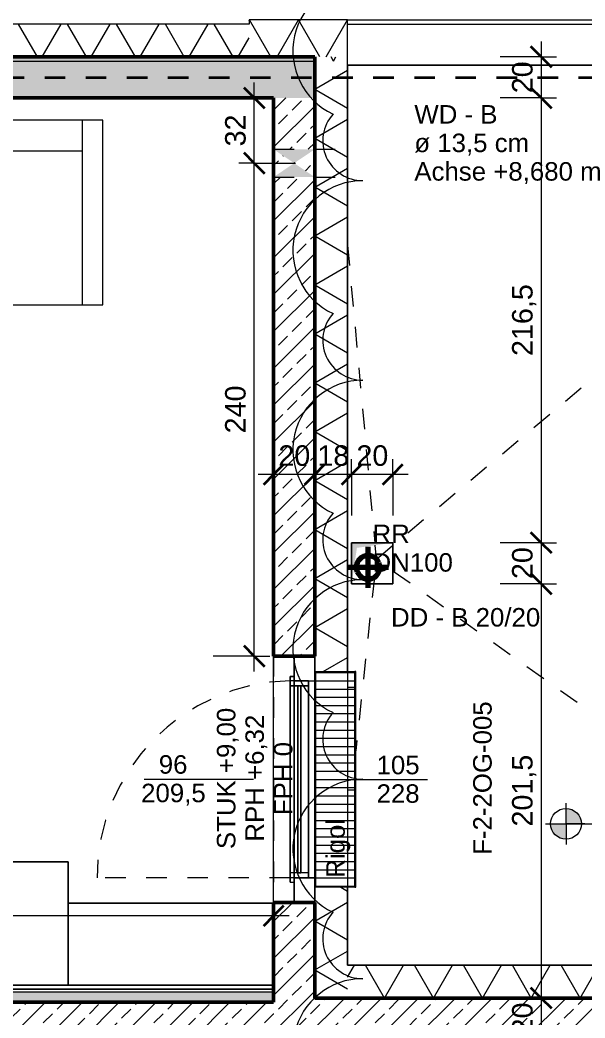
# Model space of a CAD drawing. Header units: metres. Extents: x -67.4 to -27.2, y 43.9 to 89.6.
# Drawn here: x -42.163 to -39.412, y 78.399 to 83.259 of the extents above; entities that cross this region are included whole.
import ezdxf

# ---------------------------------------------------------------- set-up
doc = ezdxf.new("R2010")
doc.units = ezdxf.units.M
for name, pattern in [('Strich Punkt Mittel', [0.015875, 0.00635, -0.004763, 0, -0.004763]), ('Verdeckt', [0.003, 0.002, -0.001]), ('Verdeckt Oben', [0.00225, 0.0015, -0.00075]), ('Verdeckt Unten', [0.005, 0.003, -0.002])]:
    doc.linetypes.add(name, pattern=pattern)
for name, color, linetype, lineweight in [('A-DETL-GENF_', 92, 'Continuous', 13), ('A-DETL-MBND', 5, 'Continuous', 5), ('A-GLAZ', 151, 'Continuous', 18), ('A-GLAZ-IDEN_', 152, 'Continuous', 9), ('A_2D', 7, 'Continuous', 13), ('A_Bemassung-50_', 4, 'Continuous', 9), ('A_Bemassung_', 4, 'Continuous', 9), ('A_Beschriftung_', 7, 'Continuous', 9), ('A_Decken', 8, 'Continuous', 13), ('A_Durchbruch', 7, 'Verdeckt', 5), ('A_Durchbruch_', 7, 'Continuous', 5), ('A_Fenster', 7, 'Continuous', 13), ('A_Moebel', 6, 'Continuous', 13), ('A_Raeume_', 7, 'Continuous', 5), ('A_Raster_', 1, 'Continuous', 9), ('A_Waende', 7, 'Continuous', 13), ('G-ANNO-DIMS_', 111, 'Continuous', 9), ('G-ANNO-REVC_', 71, 'Continuous', 9), ('M-EQPM-IDEN_', 50, 'Continuous', 9), ('P-PIPE', 3, 'Continuous', 5), ('P-PIPE-CNTR', 3, 'Continuous', 5), ('P-PIPE-IDEN_', 2, 'Continuous', 9)]:
    doc.layers.add(name, color=color, linetype=linetype, lineweight=lineweight)
doc.styles.add('Arial_2', font='arial.ttf', dxfattribs={"height": 0.09})
doc.styles.add('Arial_5', font='arial.ttf', dxfattribs={"height": 0.1})
doc.dimstyles.new('WGA-Bemaßung', dxfattribs={"dimscale": 0.3048, "dimtxt": 0.102026, "dimasz": 0.328084, "dimexe": 0.246063, "dimexo": 0.0625, "dimgap": 0.04101, "dimtad": 1, "dimdec": 1, "dimlfac": 100, "dimrnd": 0.5, "dimdsep": 46, "dimtxsty": 'Arial_5', "dimblk1": 'OBLIQUE', "dimblk2": 'OBLIQUE', "dimsah": 1, "dimcen": 0.09, "dimdle": 0.246063, "dimazin": 2, "dimtfac": 1, "dimtdec": 4, "dimtix": 1, "dimtmove": 0, "dimatfit": 3, "dimfxl": 0.656168, "dimfxlon": 1, "dimtvp": 1, "dimtolj": 1, "dimtzin": 0, "dimarcsym": 2})
doc.dimstyles.new('WGA-Bemaßung_4', dxfattribs={"dimscale": 0.3048, "dimtxt": 0.102026, "dimasz": 0.328084, "dimexe": 0.246063, "dimexo": 0.0625, "dimgap": 0.04101, "dimtad": 1, "dimdec": 1, "dimlfac": 100, "dimrnd": 0.5, "dimdsep": 46, "dimtxsty": 'Arial_5', "dimblk1": 'OBLIQUE', "dimblk2": 'OBLIQUE', "dimsah": 1, "dimcen": 0.09, "dimdle": 0.246063, "dimazin": 2, "dimtfac": 1, "dimtdec": 4, "dimtix": 1, "dimtmove": 0, "dimatfit": 3, "dimfxl": 0.656168, "dimfxlon": 1, "dimtvp": 1, "dimtolj": 1, "dimtzin": 0, "dimarcsym": 2})
pattern_1 = [(45, (0, 0), (-0.08980256, 0.08980256), []), (45, (0.0898, 0), (-0.08980256, 0.08980256), [0.0635, -0.03175])]

# ---------------------------------------------------------------- blocks, each defined once
blk = doc.blocks.new('Moeb_Sofa - Sofa 220x90-V17-263_PP_02OG_BT2')
at = {"layer": 'A_Moebel', "color": 8}
for p, q in [((1.1, 0.45), (-1.1, 0.45)), ((-1.1, 0.45), (-1.1, -0.45)), ((-1, 0.45), (-1, -0.45)), ((1, 0.45), (1, -0.45)), ((1.1, -0.45), (1.1, 0.45)), ((-1, 0.3), (1, 0.3)), ((-0.3333, 0.3), (-0.3333, -0.45)), ((0.3333, 0.3), (0.3333, -0.45)), ((-1.1, -0.45), (1.1, -0.45))]:
    blk.add_line(p, q, dxfattribs=at)
blk = doc.blocks.new('Fens_Tuer_1tlg - DK_SL_1200x2680_Terrasentür normal-V75-263_PP_02OG_BT2')
at = {"layer": 'A-GLAZ'}
for p, q in [((-0.48, 0.1), (-0.525, 0.1)), ((-0.48, 0), (-0.48, 0.1)), ((0.525, 0.1), (0.48, 0.1)), ((0.48, 0.1), (0.48, 0)), ((-0.455, 0.07), (-0.48, 0.07)), ((-0.48, 0.07), (-0.48, 0)), ((-0.455, -0.02), (-0.455, 0.07)), ((0.455, 0.07), (0.455, -0.02)), ((0.48, 0.07), (0.455, 0.07)), ((0.48, 0), (0.48, 0.07)), ((0.455, 0.032), (-0.455, 0.032)), ((-0.455, 0.032), (-0.455, 0.018)), ((-0.455, 0.018), (0.455, 0.018)), ((0.455, 0.018), (0.455, 0.032)), ((-0.6, 0), (-0.48, 0)), ((-0.48, 0), (-0.5, 0)), ((-0.5, 0), (-0.5, -0.02)), ((-0.5, -0.02), (-0.455, -0.02)), ((0.455, -0.02), (0.5, -0.02)), ((0.5, 0), (0.48, 0)), ((0.48, 0), (0.6, 0)), ((0.5, -0.02), (0.5, 0))]:
    blk.add_line(p, q, dxfattribs=at)
at = {"layer": 'A_Fenster', "linetype": 'Verdeckt Oben', "lineweight": 5}
for p, q in [((-0.525, 0.26), (0.525, 0.26)), ((-0.6, 0.1), (0.6, 0.1)), ((-0.6, -0.1), (0.6, -0.1)), ((-0.6, -0.1), (0.6, -0.1))]:
    blk.add_line(p, q, dxfattribs=at)
at = {"layer": 'A_Fenster'}
for p, q in [((-0.48, 0.1), (0.48, 0.1)), ((-0.48, 0.07), (-0.48, 0.1)), ((0.48, 0.07), (0.48, 0.1)), ((-0.48, 0.07), (0.48, 0.07)), ((-0.48, 0), (-0.48, 0.07)), ((-0.48, 0), (-0.48, 0.07)), ((0.455, 0.07), (-0.455, 0.07)), ((-0.455, 0.07), (-0.455, 0.032)), ((0.455, 0.07), (0.455, 0.032)), ((0.48, 0), (0.48, 0.07)), ((0.48, 0), (0.48, 0.07)), ((-0.455, 0.032), (-0.455, 0.018)), ((-0.455, 0.018), (-0.455, 0.032)), ((-0.455, 0.032), (0.455, 0.032)), ((-0.455, 0.018), (-0.455, -0.02)), ((0.455, 0.018), (-0.455, 0.018)), ((0.455, 0.032), (0.455, 0.018)), ((0.455, 0.032), (0.455, 0.018)), ((0.455, 0.018), (0.455, -0.02)), ((-0.6, 0), (-0.5975, 0)), ((-0.5, -0.02), (-0.5, 0)), ((-0.5, 0), (0.5, 0)), ((0.5, -0.02), (-0.5, -0.02)), ((0.48, 0), (-0.48, 0)), ((0.48, 0), (-0.48, 0)), ((-0.455, -0.02), (0.455, -0.02)), ((0.5, -0.02), (0.5, 0))]:
    blk.add_line(p, q, dxfattribs=at)
at = {"layer": 'A_Fenster', "linetype": 'Verdeckt', "lineweight": 5}
for p, q in [((0.48, 0), (0.48, -0.02)), ((0.48, -0.02), (0.48, -0.96))]:
    blk.add_line(p, q, dxfattribs=at)
for start, end in [(180, 181.1971), (181.1971, 270)]:
    blk.add_arc((0.48, 0), 0.96, start, end, dxfattribs=at)
blk = doc.blocks.new('HLS_Rigol - 20x8cm-9179597-263_PP_02OG_BT2')
at = {"layer": 'A-DETL-MBND'}
h = blk.add_hatch(dxfattribs=at)
h.set_pattern_fill('FP_105', color=256, style=0, pattern_type=2)
h.set_pattern_definition([(270, (0, 0.6096), (0.04, 0), [])])
h.paths.add_polyline_path([(0, -0.095), (1.05, -0.095), (1.05, 0.095), (0, 0.095), (0, -0.06)])
for p, q in [((0, 0.1), (1.05, 0.1)), ((0, 0.1), (1.05, 0.1)), ((0, 0.097), (1.05, 0.097)), ((0, 0.095), (1.05, 0.095)), ((0, -0.095), (0, -0.06)), ((0, -0.095), (1.05, -0.095)), ((0, -0.097), (0, -0.095)), ((0, -0.1), (0, -0.097)), ((0, -0.097), (0, -0.1)), ((0, -0.097), (1.05, -0.097)), ((1.05, -0.06), (1.05, -0.095)), ((1.05, -0.1), (1.05, -0.095)), ((1.05, -0.095), (1.05, -0.097)), ((1.05, -0.097), (1.05, -0.1)), ((0, -0.1), (1.05, -0.1)), ((0, -0.1), (1.05, -0.1)), ((0, -0.1), (1.05, -0.1))]:
    blk.add_line(p, q, dxfattribs=at)
blk = doc.blocks.new('Allg_Nachströmöffnung1 - DN 135-V107-263_PP_02OG_BT2')
at = {"layer": 'A-DETL-GENF_', "linetype": 'Verdeckt', "lineweight": 5}
for points in [[(0.0575, -0.1), (0.125, 0), (0.0575, 0.1), (0.0575, -0.0717)], [(0.125, 0), (0.1925, -0.1), (0.1925, 0.1), (0.1259, 0.0013)]]:
    blk.add_hatch(color=256, dxfattribs=at).paths.add_polyline_path(points)
at = {"layer": 'A_Durchbruch'}
for p, q in [((0.0575, 0.1), (0.0575, -0.26)), ((0.1925, 0.1), (0.1925, -0.26))]:
    blk.add_line(p, q, dxfattribs=at)
blk = doc.blocks.new('Moeb_Schrank - Sideboard_50cm-11829803-263_PP_02OG_BT2')
at = {"layer": 'A_Moebel', "color": 8}
for p, q in [((3.7925, 0.6), (0, 0.6)), ((0, 0.6), (0, 0)), ((0, 0), (0, 0.6)), ((0, 0.6), (3.7925, 0.6)), ((3.7925, 0), (3.7925, 0.6)), ((3.7925, 0.6), (3.7925, 0.4)), ((3.7925, 0.4), (3.7925, 0)), ((0, 0), (0.45, 0)), ((0.45, 0), (0, 0)), ((0.45, 0), (3.7925, 0)), ((3.7925, 0), (0.45, 0))]:
    blk.add_line(p, q, dxfattribs=at)
blk = doc.blocks.new('Moeb_Schrank - Sideboard_40-11829646-263_PP_02OG_BT2')
at = {"layer": 'A_Moebel', "color": 8}
for p, q in [((1, 0.4), (0, 0.4)), ((0, 0.4), (0, 0)), ((0, 0), (0, 0.4)), ((0, 0.4), (1, 0.4)), ((1, 0.4), (1, 0)), ((0, 0), (1, 0)), ((1, 0), (0, 0))]:
    blk.add_line(p, q, dxfattribs=at)
blk = doc.blocks.new('Symbol_Schatten - Bodendurchbruch_Schatten-8269585-263_PP_02OG_BT2')
at = {"layer": 'A-DETL-MBND'}
for p, q in [((0.1, -0.1), (0.1, 0.1)), ((0.1, 0.1), (0.1, -0.1)), ((-0.1, -0.1), (0.1, -0.1)), ((0.1, -0.1), (-0.1, -0.1))]:
    blk.add_line(p, q, dxfattribs=at)
blk = doc.blocks.new('Symbol_Schatten - Bodendurchbruch_Schatten-V138-263_PP_02OG_BT2')
at = {"layer": 'A-DETL-GENF_'}
blk.add_hatch(color=256, dxfattribs=at).paths.add_polyline_path([(-0.1, -0.1), (-0.0745, 0.0751), (0.1, 0.1), (-0.1, 0.1)])
at = {"layer": 'A_2D'}
for p, q in [((-0.1, -0.1), (-0.1, 0.1)), ((-0.1, 0.1), (0.1, 0.1)), ((0.1, 0.1), (0.1, -0.1)), ((0.1, -0.1), (-0.1, -0.1))]:
    blk.add_line(p, q, dxfattribs=at)
at = {"layer": 'A_Durchbruch_'}
for p, q in [((0.1, 0.1), (-0.1, 0.1)), ((-0.1, 0.1), (-0.1, -0.1)), ((0.1, -0.1), (0.1, 0.1)), ((-0.1, -0.1), (0.1, -0.1))]:
    blk.add_line(p, q, dxfattribs=at)
blk = doc.blocks.new('Höhenkoten - 018-55641-263_PP_02OG_BT2')
at = {"layer": 'G-ANNO-DIMS_'}
h = blk.add_hatch(color=256, dxfattribs=at)
edge = h.paths.add_edge_path()
edge.add_line((0, 0), (0, 0.0015))
edge.add_arc((0, 0), 0.0015, 0, 90, ccw=False)
edge.add_line((0.0015, 0), (0, 0))
h = blk.add_hatch(color=256, dxfattribs=at)
edge = h.paths.add_edge_path()
edge.add_line((0, 0), (0, -0.0015))
edge.add_arc((0, 0), 0.0015, 180, 270, ccw=False)
edge.add_line((-0.0015, 0), (0, 0))
for p, q in [((0, 0), (0, 0.002)), ((-0.002, 0), (0.010242, 0)), ((0, 0), (0, -0.002))]:
    blk.add_line(p, q, dxfattribs=at)
blk.add_circle((0, 0), 0.0015, dxfattribs=at)
blk = doc.blocks.new('BS_Fens_PP - rechts-2843221-263_PP_02OG_BT2')
at = {"layer": 'A-GLAZ-IDEN_'}
blk.add_line((0, 0.000124), (0, -0.010513), dxfattribs=at)
blk = doc.blocks.new('DIMBLOCK351-263_PP_02OG_BT2')
at = {"layer": 'A_Bemassung-50_', "transparency": 16777216}
for p, q in [((-45.2706, 78.8965), (-45.2706, 78.9715)), ((-40.9281, 78.8964), (-40.9281, 78.9714)), ((-40.8531, 78.8964), (-45.2706, 78.8965)), ((-45.2706, 78.8965), (-45.2706, 78.6965)), ((-40.9281, 78.8964), (-40.9281, 78.6964))]:
    blk.add_line(p, q, dxfattribs=at)
at = {"layer": 'A_Bemassung-50_', "lineweight": 35, "transparency": 16777216}
for p, q in [((-45.2706, 78.8965), (-45.2206, 78.9465)), ((-40.9281, 78.8964), (-40.8781, 78.9464)), ((-45.2706, 78.8965), (-45.3206, 78.8465)), ((-40.9281, 78.8964), (-40.9781, 78.8464))]:
    blk.add_line(p, q, dxfattribs=at)
at = {"layer": 'A_Bemassung-50_', "color": 0, "transparency": 16777216, "insert": (-43.2147, 79.0388), "char_height": 0.1, "width": 0.276883, "attachment_point": 1, "rotation": 359.9983, "line_spacing_factor": 0.941778, "style": 'Arial_5'}
blk.add_mtext('434', dxfattribs=at)
blk = doc.blocks.new('_Oblique')
at = {"color": 0, "linetype": 'ByBlock', "lineweight": -2}
blk.add_line((-0.5, -0.5), (0.5, 0.5), dxfattribs=at)
blk = doc.blocks.new('BS_Fens_Tuer - rechts-7645934-263_PP_02OG_BT2')
at = {"layer": 'A-GLAZ-IDEN_'}
blk.add_line((0, 0.000124), (0, -0.010513), dxfattribs=at)
blk = doc.blocks.new('DIMBLOCK581-263_PP_02OG_BT2')
at = {"layer": 'A_Bemassung-50_', "lineweight": 35, "transparency": 16777216}
for p, q in [((-41.0221, 82.562), (-41.0721, 82.612)), ((-41.0221, 82.562), (-40.9721, 82.512)), ((-41.0222, 80.1614), (-41.0722, 80.2114)), ((-41.0222, 80.1614), (-40.9722, 80.1114))]:
    blk.add_line(p, q, dxfattribs=at)
at = {"layer": 'A_Bemassung-50_', "transparency": 16777216}
for p, q in [((-41.0221, 82.562), (-41.0971, 82.562)), ((-41.0222, 80.0864), (-41.0221, 82.562)), ((-41.0221, 82.562), (-40.8221, 82.562)), ((-41.0222, 80.1614), (-41.2222, 80.1614)), ((-41.0222, 80.1614), (-40.9472, 80.1614))]:
    blk.add_line(p, q, dxfattribs=at)
at = {"layer": 'A_Bemassung-50_', "color": 0, "transparency": 16777216, "insert": (-41.1645, 81.2463), "char_height": 0.1, "width": 0.276883, "attachment_point": 1, "rotation": 90, "line_spacing_factor": 0.941778, "style": 'Arial_5'}
blk.add_mtext('240', dxfattribs=at)
blk = doc.blocks.new('DIMBLOCK582-263_PP_02OG_BT2')
at = {"layer": 'A_Bemassung-50_', "lineweight": 35, "transparency": 16777216}
for p, q in [((-41.0221, 82.8795), (-41.0721, 82.9295)), ((-41.0221, 82.8795), (-40.9721, 82.8295)), ((-41.0221, 82.562), (-41.0721, 82.612)), ((-41.0221, 82.562), (-40.9721, 82.512))]:
    blk.add_line(p, q, dxfattribs=at)
at = {"layer": 'A_Bemassung-50_', "transparency": 16777216}
for p, q in [((-41.0221, 82.562), (-41.0221, 82.9545)), ((-41.0221, 82.8795), (-41.2221, 82.8795)), ((-41.0221, 82.8795), (-40.9471, 82.8795)), ((-41.0221, 82.562), (-41.0971, 82.562)), ((-41.0221, 82.562), (-40.8221, 82.562))]:
    blk.add_line(p, q, dxfattribs=at)
at = {"layer": 'A_Bemassung-50_', "color": 0, "transparency": 16777216, "insert": (-41.1644, 82.6438), "char_height": 0.1, "width": 0.184588, "attachment_point": 1, "rotation": 90, "line_spacing_factor": 0.941778, "style": 'Arial_5'}
blk.add_mtext('32', dxfattribs=at)
blk = doc.blocks.new('DIMBLOCK619-263_PP_02OG_BT2')
at = {"layer": 'A_Bemassung-50_', "lineweight": 35, "transparency": 16777216}
for p, q in [((-39.6247, 83.0795), (-39.6747, 83.1295)), ((-39.6247, 83.0795), (-39.5747, 83.0295)), ((-39.6247, 82.8795), (-39.6747, 82.9295)), ((-39.6247, 82.8795), (-39.5747, 82.8295))]:
    blk.add_line(p, q, dxfattribs=at)
at = {"layer": 'A_Bemassung-50_', "transparency": 16777216}
for p, q in [((-39.6247, 83.1545), (-39.6247, 82.8795)), ((-39.6247, 83.0795), (-39.8247, 83.0795)), ((-39.6247, 83.0795), (-39.5497, 83.0795)), ((-39.6247, 82.8795), (-39.8247, 82.8795)), ((-39.6247, 82.8795), (-39.5497, 82.8795))]:
    blk.add_line(p, q, dxfattribs=at)
at = {"layer": 'A_Bemassung-50_', "color": 0, "transparency": 16777216, "insert": (-39.767, 82.9025), "char_height": 0.1, "width": 0.184588, "attachment_point": 1, "rotation": 90, "line_spacing_factor": 0.941778, "style": 'Arial_5'}
blk.add_mtext('20', dxfattribs=at)
blk = doc.blocks.new('DIMBLOCK620-263_PP_02OG_BT2')
at = {"layer": 'A_Bemassung-50_', "lineweight": 35, "transparency": 16777216}
for p, q in [((-39.6247, 82.8795), (-39.6747, 82.9295)), ((-39.6247, 82.8795), (-39.5747, 82.8295)), ((-39.6248, 80.7137), (-39.6748, 80.7637)), ((-39.6248, 80.7137), (-39.5748, 80.6637))]:
    blk.add_line(p, q, dxfattribs=at)
at = {"layer": 'A_Bemassung-50_', "transparency": 16777216}
for p, q in [((-39.6247, 82.8795), (-39.8247, 82.8795)), ((-39.6247, 82.8795), (-39.6248, 80.7137)), ((-39.6247, 82.8795), (-39.5497, 82.8795)), ((-39.6248, 80.7137), (-39.8248, 80.7137)), ((-39.6248, 80.7137), (-39.5498, 80.7137))]:
    blk.add_line(p, q, dxfattribs=at)
at = {"layer": 'A_Bemassung-50_', "color": 0, "transparency": 16777216, "insert": (-39.767, 81.6231), "char_height": 0.1, "width": 0.416266, "attachment_point": 1, "rotation": 90, "line_spacing_factor": 0.941778, "style": 'Arial_5'}
blk.add_mtext('216,5', dxfattribs=at)
blk = doc.blocks.new('DIMBLOCK621-263_PP_02OG_BT2')
at = {"layer": 'A_Bemassung-50_', "lineweight": 35, "transparency": 16777216}
for p, q in [((-39.6248, 80.7137), (-39.6748, 80.7637)), ((-39.6248, 80.7137), (-39.5748, 80.6637)), ((-39.6248, 80.5137), (-39.6748, 80.5637)), ((-39.6248, 80.5137), (-39.5748, 80.4637))]:
    blk.add_line(p, q, dxfattribs=at)
at = {"layer": 'A_Bemassung-50_', "transparency": 16777216}
for p, q in [((-39.6248, 80.7137), (-39.8248, 80.7137)), ((-39.6248, 80.7137), (-39.6248, 80.5137)), ((-39.6248, 80.7137), (-39.5498, 80.7137)), ((-39.6248, 80.5137), (-39.8248, 80.5137)), ((-39.6248, 80.5137), (-39.5498, 80.5137))]:
    blk.add_line(p, q, dxfattribs=at)
at = {"layer": 'A_Bemassung-50_', "color": 0, "transparency": 16777216, "insert": (-39.7671, 80.5367), "char_height": 0.1, "width": 0.184588, "attachment_point": 1, "rotation": 90, "line_spacing_factor": 0.941778, "style": 'Arial_5'}
blk.add_mtext('20', dxfattribs=at)
blk = doc.blocks.new('DIMBLOCK622-263_PP_02OG_BT2')
at = {"layer": 'A_Bemassung-50_', "lineweight": 35, "transparency": 16777216}
for p, q in [((-39.6248, 80.5137), (-39.6748, 80.5637)), ((-39.6248, 80.5137), (-39.5748, 80.4637)), ((-39.6248, 78.4964), (-39.6748, 78.5464)), ((-39.6248, 78.4964), (-39.5748, 78.4464))]:
    blk.add_line(p, q, dxfattribs=at)
at = {"layer": 'A_Bemassung-50_', "transparency": 16777216}
for p, q in [((-39.6248, 80.5137), (-39.8248, 80.5137)), ((-39.6248, 80.5137), (-39.6248, 78.4964)), ((-39.6248, 80.5137), (-39.5498, 80.5137)), ((-39.6248, 78.4964), (-39.6998, 78.4964)), ((-39.6248, 78.4964), (-39.4248, 78.4963))]:
    blk.add_line(p, q, dxfattribs=at)
at = {"layer": 'A_Bemassung-50_', "color": 0, "transparency": 16777216, "insert": (-39.7671, 79.3316), "char_height": 0.1, "width": 0.416266, "attachment_point": 1, "rotation": 90, "line_spacing_factor": 0.941778, "style": 'Arial_5'}
blk.add_mtext('201,5', dxfattribs=at)
blk = doc.blocks.new('DIMBLOCK623-263_PP_02OG_BT2')
at = {"layer": 'A_Bemassung-50_', "lineweight": 35, "transparency": 16777216}
for p, q in [((-39.6248, 78.4964), (-39.6748, 78.5464)), ((-39.6248, 78.4964), (-39.5748, 78.4464)), ((-39.6248, 78.2964), (-39.6748, 78.3464)), ((-39.6248, 78.2964), (-39.5748, 78.2464))]:
    blk.add_line(p, q, dxfattribs=at)
at = {"layer": 'A_Bemassung-50_', "transparency": 16777216}
for p, q in [((-39.6248, 78.4964), (-39.6998, 78.4964)), ((-39.6248, 78.4964), (-39.6248, 78.2214)), ((-39.6248, 78.4964), (-39.4248, 78.4963)), ((-39.6248, 78.2964), (-39.6998, 78.2964)), ((-39.6248, 78.2964), (-39.4248, 78.2963))]:
    blk.add_line(p, q, dxfattribs=at)
at = {"layer": 'A_Bemassung-50_', "color": 0, "transparency": 16777216, "insert": (-39.7671, 78.3194), "char_height": 0.1, "width": 0.184588, "attachment_point": 1, "rotation": 90, "line_spacing_factor": 0.941778, "style": 'Arial_5'}
blk.add_mtext('20', dxfattribs=at)
blk = doc.blocks.new('DIMBLOCK624-263_PP_02OG_BT2')
at = {"layer": 'A_Bemassung-50_', "transparency": 16777216}
for p, q in [((-40.548, 81.0458), (-40.548, 81.1208)), ((-40.348, 81.0458), (-40.348, 81.1208)), ((-40.273, 81.0458), (-40.548, 81.0458)), ((-40.548, 81.0458), (-40.548, 80.8458)), ((-40.348, 81.0458), (-40.348, 80.8458))]:
    blk.add_line(p, q, dxfattribs=at)
at = {"layer": 'A_Bemassung-50_', "lineweight": 35, "transparency": 16777216}
for p, q in [((-40.548, 81.0458), (-40.498, 81.0958)), ((-40.348, 81.0458), (-40.298, 81.0958)), ((-40.548, 81.0458), (-40.598, 80.9958)), ((-40.348, 81.0458), (-40.398, 80.9958))]:
    blk.add_line(p, q, dxfattribs=at)
at = {"layer": 'A_Bemassung-50_', "color": 0, "transparency": 16777216, "insert": (-40.5249, 81.1882), "char_height": 0.1, "width": 0.184588, "attachment_point": 1, "line_spacing_factor": 0.941778, "style": 'Arial_5'}
blk.add_mtext('20', dxfattribs=at)
blk = doc.blocks.new('DIMBLOCK625-263_PP_02OG_BT2')
at = {"layer": 'A_Bemassung-50_', "transparency": 16777216}
for p, q in [((-40.728, 81.0458), (-40.728, 81.1208)), ((-40.548, 81.0458), (-40.548, 81.1208)), ((-40.548, 81.0458), (-40.728, 81.0458)), ((-40.728, 81.0458), (-40.728, 80.8458)), ((-40.548, 81.0458), (-40.548, 80.8458))]:
    blk.add_line(p, q, dxfattribs=at)
at = {"layer": 'A_Bemassung-50_', "lineweight": 35, "transparency": 16777216}
for p, q in [((-40.728, 81.0458), (-40.678, 81.0958)), ((-40.548, 81.0458), (-40.498, 81.0958)), ((-40.728, 81.0458), (-40.778, 80.9958)), ((-40.548, 81.0458), (-40.598, 80.9958))]:
    blk.add_line(p, q, dxfattribs=at)
at = {"layer": 'A_Bemassung-50_', "color": 0, "transparency": 16777216, "insert": (-40.7149, 81.1882), "char_height": 0.1, "width": 0.184588, "attachment_point": 1, "line_spacing_factor": 0.941778, "style": 'Arial_5'}
blk.add_mtext('18', dxfattribs=at)
blk = doc.blocks.new('DIMBLOCK626-263_PP_02OG_BT2')
at = {"layer": 'A_Bemassung-50_', "transparency": 16777216}
for p, q in [((-40.928, 81.0458), (-40.928, 81.1208)), ((-40.728, 81.0458), (-40.728, 81.1208)), ((-40.728, 81.0458), (-41.003, 81.0458)), ((-40.928, 81.0458), (-40.928, 80.8458)), ((-40.728, 81.0458), (-40.728, 80.8458))]:
    blk.add_line(p, q, dxfattribs=at)
at = {"layer": 'A_Bemassung-50_', "lineweight": 35, "transparency": 16777216}
for p, q in [((-40.928, 81.0458), (-40.878, 81.0958)), ((-40.728, 81.0458), (-40.678, 81.0958)), ((-40.928, 81.0458), (-40.978, 80.9958)), ((-40.728, 81.0458), (-40.778, 80.9958))]:
    blk.add_line(p, q, dxfattribs=at)
at = {"layer": 'A_Bemassung-50_', "color": 0, "transparency": 16777216, "insert": (-40.9049, 81.1882), "char_height": 0.1, "width": 0.184588, "attachment_point": 1, "line_spacing_factor": 0.941778, "style": 'Arial_5'}
blk.add_mtext('20', dxfattribs=at)
blk = doc.blocks.new('Family - ___-11916782-263_PP_02OG_BT2')
at = {"layer": 'G-ANNO-REVC_'}
for centre, radius, start, end in [((-5.3819, 92.292), 0.34, 67.36, 222.1512), ((-5.5502, 91.8885), 0.1943, 115.5497, 247.36), ((-5.7559, 91.3953), 0.34, 67.36, 222.1512), ((-5.9242, 90.9918), 0.1943, 115.5497, 247.36), ((-6.1299, 90.4986), 0.34, 67.36, 222.1512), ((-6.2982, 90.0951), 0.1943, 115.5497, 247.36), ((-6.5039, 89.6019), 0.34, 67.36, 222.1512), ((-6.6722, 89.1984), 0.1943, 115.5497, 247.36), ((-6.8779, 88.7052), 0.34, 67.36, 222.1512), ((-7.0462, 88.3017), 0.1943, 115.5497, 247.36), ((-7.2519, 87.8085), 0.34, 67.36, 222.1512)]:
    blk.add_arc(centre, radius, start, end, dxfattribs=at)

msp = doc.modelspace()

# ---------------------------------------------------------------- hatches: boundary and pattern name
at = {"layer": 'A-DETL-GENF_', "lineweight": 5}
h = msp.add_hatch(dxfattribs=at)
h.set_pattern_fill('FP_172', color=252, style=0, pattern_type=2)
h.set_pattern_definition([(89.998, (-85.848, 81.011), (-0.5, 1.75e-05), []), (179.998, (-85.848, 81.011), (-1.75e-05, -0.5), [])])
h.paths.add_polyline_path([(-37.5089, 50.7881), (-37.5089, 55.4684), (-37.5587, 55.4684), (-37.5589, 50.7881), (-37.5089, 50.7881)])
h.paths.add_polyline_path([(-39.8188, 50.8335), (-39.8188, 52.4535), (-39.8587, 52.4535), (-39.8588, 50.8335), (-39.8217, 50.8335)])
h.paths.add_polyline_path([(-39.8093, 52.6771), (-39.8019, 52.6771), (-39.8018, 52.712), (-39.7842, 52.7193), (-39.7979, 52.7429), (-39.7783, 52.7316), (-39.7638, 52.7278), (-39.7489, 52.7278), (-39.7333, 52.7324), (-39.7216, 52.7392), (-39.7111, 52.7498), (-39.7037, 52.7627), (-39.6998, 52.7776), (-39.6999, 52.7921), (-39.7038, 52.8065), (-39.7113, 52.8194), (-39.7218, 52.8299), (-39.7348, 52.8373), (-39.7492, 52.8411), (-39.7641, 52.8411), (-39.7785, 52.8372), (-39.7914, 52.8297), (-39.784, 52.8372), (-39.8019, 52.8372), (-39.8019, 52.8538), (-39.8137, 52.8521), (-39.8387, 52.6771), (-39.8132, 52.6771)])
h.paths.add_polyline_path([(-39.8187, 53.5335), (-39.8187, 55.1535), (-39.8587, 55.1535), (-39.8587, 53.5335), (-39.8217, 53.5335)])
h.paths.add_polyline_path([(-35.4186, 59.5384), (-35.4186, 59.5384), (-35.644, 59.5384)])
h.paths.add_polyline_path([(-37.2796, 59.6652), (-37.2647, 59.6652), (-37.2503, 59.6691), (-37.2374, 59.6766), (-37.2268, 59.6872), (-37.2194, 59.7001), (-37.2156, 59.7146), (-37.2156, 59.7295), (-37.2195, 59.7439), (-37.227, 59.7568), (-37.2376, 59.7673), (-37.2505, 59.7747), (-37.265, 59.7786), (-37.2799, 59.7785), (-37.2943, 59.7746), (-37.3086, 59.7657), (-37.3177, 59.7566), (-37.3251, 59.7436), (-37.329, 59.7292), (-37.3286, 59.7133), (-37.325, 59.6999), (-37.3175, 59.687), (-37.307, 59.6765), (-37.294, 59.669)])
h.paths.add_polyline_path([(-37.3086, 60.5211), (-37.3086, 62.1411), (-37.3486, 62.1411), (-37.3486, 60.5211), (-37.3116, 60.5211)])
h.paths.add_polyline_path([(-54.1885, 64.3116), (-54.1187, 64.3116), (-54.1185, 67.9719), (-52.7484, 67.9718), (-52.7485, 68.0518), (-54.1186, 68.0519), (-54.1185, 71.7219), (-54.3483, 71.7219), (-54.3485, 64.3116), (-54.1885, 64.3116)])
h.paths.add_polyline_path([(-52.7485, 64.8267), (-52.7485, 66.4467), (-52.7659, 66.4467), (-52.766, 64.8267), (-52.7485, 64.8267)])
h.paths.add_polyline_path([(-52.768, 64.8267), (-52.7684, 66.4467), (-52.7709, 66.4467), (-52.771, 64.8267), (-52.7684, 64.8267)])
h.paths.add_polyline_path([(-35.4184, 66.3384), (-35.4184, 66.3384), (-35.644, 66.3384)])
h.paths.add_polyline_path([(-37.2484, 66.4389), (-37.2381, 66.4453), (-37.2285, 66.4549), (-37.2211, 66.4679), (-37.2173, 66.4823), (-37.2176, 66.4982), (-37.2212, 66.5116), (-37.2287, 66.5245), (-37.2393, 66.535), (-37.2484, 66.5403), (-37.2484, 66.4396)])
h.paths.add_polyline_path([(-52.865, 68.0526), (-52.8501, 68.0526), (-52.8357, 68.0565), (-52.8228, 68.064), (-52.8123, 68.0746), (-52.8048, 68.0875), (-52.801, 68.1019), (-52.801, 68.1168), (-52.8049, 68.1312), (-52.8124, 68.1441), (-52.823, 68.1547), (-52.8359, 68.1621), (-52.8504, 68.1659), (-52.8653, 68.1659), (-52.8797, 68.162), (-52.8926, 68.1545), (-52.9031, 68.1439), (-52.9105, 68.131), (-52.9144, 68.1166), (-52.9143, 68.1016), (-52.9104, 68.0872), (-52.9029, 68.0743), (-52.8924, 68.0638), (-52.8794, 68.0564), (-52.8771, 68.0558)])
h.paths.add_polyline_path([(-52.7483, 69.5868), (-52.7483, 71.2068), (-52.7883, 71.2068), (-52.7883, 69.5868), (-52.7484, 69.5868)])
h.paths.add_polyline_path([(-35.4182, 72.6384), (-35.4182, 72.6384), (-35.644, 72.6384)])
h.paths.add_polyline_path([(-37.2797, 73.3336), (-37.2647, 73.3336), (-37.2503, 73.3375), (-37.2374, 73.345), (-37.2269, 73.3556), (-37.2195, 73.3685), (-37.2157, 73.383), (-37.2157, 73.3979), (-37.2196, 73.4123), (-37.2271, 73.4252), (-37.2377, 73.4357), (-37.2506, 73.4431), (-37.265, 73.447), (-37.2799, 73.4469), (-37.2943, 73.443), (-37.3082, 73.4346), (-37.3178, 73.425), (-37.3252, 73.412), (-37.329, 73.3976), (-37.329, 73.3827), (-37.3251, 73.3683), (-37.3176, 73.3554), (-37.307, 73.3449), (-37.2941, 73.3374)])
h.paths.add_polyline_path([(-37.3082, 73.6624), (-37.3082, 74.7124), (-37.3482, 74.7124), (-37.3481, 73.6624), (-37.3112, 73.6624)])
h.paths.add_polyline_path([(-37.3082, 75.4874), (-37.3082, 76.5374), (-37.3481, 76.5374), (-37.3481, 75.4874), (-37.3082, 75.4874)])
h.paths.add_polyline_path([(-40.528, 79.0364), (-40.528, 80.0864), (-40.568, 80.0864), (-40.5681, 79.0364), (-40.531, 79.0364)])
h.paths.add_polyline_path([(-40.5134, 80.5137), (-40.4943, 80.5137), (-40.4998, 80.5269), (-40.4753, 80.5372), (-40.4603, 80.5372), (-40.4459, 80.5411), (-40.433, 80.5486), (-40.4216, 80.5608), (-40.4151, 80.5721), (-40.4113, 80.5866), (-40.4113, 80.6015), (-40.4152, 80.6159), (-40.4227, 80.6288), (-40.4333, 80.6393), (-40.4472, 80.647), (-40.4606, 80.6506), (-40.4755, 80.6505), (-40.4899, 80.6466), (-40.4899, 80.6775), (-40.5055, 80.6887), (-40.4753, 80.6887), (-40.4753, 80.6955), (-40.523, 80.6887), (-40.548, 80.5137), (-40.523, 80.5137)])
at = {"layer": 'A_Waende', "lineweight": 5}
h = msp.add_hatch(dxfattribs=at)
h.set_pattern_fill('FP_7', color=250, angle=-157.36, style=0, pattern_type=2)
h.set_pattern_definition([(359.998, (-41.82796, 83.05915), (7e-06, 0.20637), []), (59.998, (-41.82796, 83.05915), (-0.178727, 0.103196), []), (119.998, (-41.82796, 83.05915), (-0.178725, -0.10318), [])])
h.paths.add_polyline_path([(-40.7279, 83.0595), (-40.7468, 83.0607), (-40.7479, 83.0595)])
h.paths.add_polyline_path([(-40.5679, 83.0595), (-40.5679, 83.0596), (-40.5679, 83.0795), (-40.7279, 83.0795), (-40.7279, 83.0595), (-40.6581, 83.0595)])
h.paths.add_polyline_path([(-41.0479, 83.0795), (-41.0479, 83.2395), (-43.0879, 83.2395), (-43.0879, 83.0796), (-41.4938, 83.0795)])
h = msp.add_hatch(dxfattribs=at)
h.set_pattern_fill('FP_147', color=250, angle=202.64, style=0, pattern_type=2)
h.set_pattern_definition([(180, (-40.80742, 83.25943), (-7e-06, -0.20638), []), (240, (-40.80742, 83.25943), (0.17873, -0.1032), []), (300, (-40.80742, 83.25943), (0.17873, 0.10318), [])])
h.paths.add_polyline_path([(-40.5679, 83.0795), (-40.5679, 83.2595), (-41.0479, 83.2595), (-41.0479, 83.0795), (-40.6581, 83.0795)])
h = msp.add_hatch(dxfattribs=at)
h.set_pattern_fill('FP_4', color=250, style=0, pattern_type=2)
h.set_pattern_definition(pattern_1)
h.paths.add_polyline_path([(-40.7279, 83.0595), (-40.7479, 83.0596), (-40.7468, 83.0607), (-40.729, 83.0596)])
h.paths.add_polyline_path([(-40.7279, 82.8795), (-40.7279, 82.8795), (-40.7279, 83.0795), (-43.0131, 83.0796), (-43.0129, 82.8796), (-40.728, 82.8795)])
h.paths.add_polyline_path([(-44.2132, 82.8796), (-44.2131, 83.0596), (-45.7356, 83.0596), (-45.7354, 82.8796), (-44.2134, 82.8796)])
h.paths.add_polyline_path([(-46.9357, 82.8797), (-46.9356, 83.0597), (-48.4581, 83.0597), (-48.4579, 82.8797), (-46.9358, 82.8797)])
h.paths.add_polyline_path([(-49.6584, 82.8798), (-49.6582, 82.8798), (-49.6581, 83.0598), (-51.8331, 83.0598), (-51.8329, 82.8798), (-50.0281, 82.8798)])
h.paths.add_polyline_path([(-53.0332, 82.8799), (-53.0332, 83.0599), (-53.9879, 83.0599), (-53.9879, 82.8799), (-53.0517, 82.8799)])
h.paths.add_polyline_path([(-53.8882, 83.0599), (-53.8879, 83.0599), (-53.8879, 83.0799), (-53.9879, 83.0799), (-53.9879, 83.0599)])
h = msp.add_hatch(dxfattribs=at)
h.set_pattern_fill('FP_9', color=250, angle=-157.36, style=0, pattern_type=2)
h.set_pattern_definition([(269.998, (-40.728, 80.77777), (0.20638, -7e-06), []), (329.998, (-40.728, 80.77777), (0.103196, 0.178727), []), (29.998, (-40.728, 80.77777), (-0.103184, 0.178734), [])])
h.paths.add_polyline_path([(-40.5681, 78.4964), (-40.5681, 79.0364), (-40.7281, 79.0364), (-40.7281, 78.4964), (-40.6481, 78.4964)])
h.paths.add_polyline_path([(-40.568, 80.0864), (-40.5679, 83.0595), (-40.7279, 83.0595), (-40.728, 80.0864), (-40.5681, 80.0864)])
h = msp.add_hatch(dxfattribs=at)
h.set_pattern_fill('FP_4', color=250, style=0, pattern_type=2)
h.set_pattern_definition(pattern_1)
h.paths.add_polyline_path([(-40.7281, 78.4964), (-40.7281, 78.9614), (-40.9281, 78.9614), (-40.928, 78.4964), (-40.828, 78.4964)])
h.paths.add_polyline_path([(-40.728, 80.1614), (-40.728, 82.4945), (-40.928, 82.4945), (-40.9279, 80.1614)])
h.paths.add_polyline_path([(-40.7279, 82.6295), (-40.728, 82.8795), (-40.9279, 82.8795), (-40.9279, 82.6295), (-40.728, 82.6295)])
h.paths.add_polyline_path([(-40.728, 82.4945), (-40.728, 82.6295), (-40.828, 82.562), (-40.7549, 82.5127)])
h.paths.add_polyline_path([(-40.928, 82.4945), (-40.828, 82.562), (-40.9279, 82.6295), (-40.928, 82.562)])
h = msp.add_hatch(dxfattribs=at)
h.set_pattern_fill('FP_11', color=250, angle=-157.36, style=0, pattern_type=2)
h.set_pattern_definition([(359.998, (-38.95836, 78.49616), (7e-06, 0.20637), []), (59.998, (-38.95836, 78.49616), (-0.178727, 0.103196), []), (119.998, (-38.95836, 78.49616), (-0.178725, -0.10318), [])])
h.paths.add_polyline_path([(-37.3481, 78.4963), (-37.3481, 78.6563), (-40.5681, 78.6563), (-40.5681, 78.4964), (-37.5081, 78.4963)])
h = msp.add_hatch(dxfattribs=at)
h.set_pattern_fill('FP_62', color=250, angle=-112.36, style=0, pattern_type=2)
h.set_pattern_definition([(224.998, (-43.09927, 78.539255), (-0.1270123, -0.2539954), [0.02245, -0.15715]), (224.998, (-43.14715, 78.42811), (-0.1270123, -0.2539954), [0.02245, -0.15715]), (224.998, (-43.16297, 78.5395), (-0.1270123, -0.2539954), [0.02245, -0.15715]), (224.998, (-43.20992, 78.42798), (-0.1270123, -0.2539954), [0.02245, -0.15715]), (251.563, (-43.115584, 78.523258), (-0.1270184, -0.5079932), [0.0502, -0.35141]), (251.563, (-43.130906, 78.475495), (-0.1270184, -0.5079932), [0.0502, -0.35141]), (251.563, (-43.178354, 78.523127), (-0.1270184, -0.5079932), [0.0502, -0.35141]), (251.563, (-43.1946, 78.475745), (-0.1270184, -0.5079932), [0.0502, -0.35141]), (314.998, (-43.11484, 78.4278), (-0.1269946, 0.2540043), [0.02245, -0.15715]), (314.998, (-43.16297, 78.5395), (-0.1269946, 0.2540043), [0.02245, -0.15715]), (314.998, (-43.17854, 78.42805), (-0.1269946, 0.2540043), [0.02245, -0.15715]), (314.998, (-43.22612, 78.53845), (-0.1269946, 0.2540043), [0.02245, -0.15715]), (288.433, (-43.130906, 78.475495), (-0.12698295, 0.5080021), [0.0502, -0.35141]), (288.433, (-43.14697, 78.523192), (-0.12698295, 0.5080021), [0.0502, -0.35141]), (288.433, (-43.1946, 78.475745), (-0.12698295, 0.5080021), [0.0502, -0.35141]), (288.433, (-43.210663, 78.52344), (-0.12698295, 0.5080021), [0.0502, -0.35141])])
h.paths.add_polyline_path([(-40.9281, 78.4764), (-40.9281, 78.5264), (-45.2581, 78.5264), (-45.2581, 78.4765), (-40.9281, 78.4764)])
h = msp.add_hatch(dxfattribs=at)
h.set_pattern_fill('FP_4', color=250, style=0, pattern_type=2)
h.set_pattern_definition(pattern_1)
h.paths.add_polyline_path([(-40.9281, 78.2964), (-40.9281, 78.4764), (-45.2081, 78.4764), (-45.2081, 78.2965), (-40.9831, 78.2964)])
h = msp.add_hatch(dxfattribs=at)
h.set_pattern_fill('FP_4', color=250, style=0, pattern_type=2)
h.set_pattern_definition(pattern_1)
h.paths.add_polyline_path([(-37.7081, 78.2963), (-37.7081, 78.4963), (-40.9281, 78.4964), (-40.9281, 78.2964), (-37.7453, 78.2963)])
h.paths.add_polyline_path([(-40.9281, 78.4764), (-40.9281, 78.4764), (-40.7481, 78.4764)])

# ---------------------------------------------------------------- linework, layer by layer
at = {"layer": 'A-DETL-MBND'}
msp.add_line((-40.5679, 83.2595), (-37.3279, 83.2594), dxfattribs=at)
at = {"layer": 'A_2D'}
for p, q in [((-40.5679, 83.0395), (-40.5681, 78.6564)), ((-37.5479, 83.0394), (-40.5679, 83.0395)), ((-40.5681, 78.6564), (-37.5481, 78.6563))]:
    msp.add_line(p, q, dxfattribs=at)
at = {"layer": 'A_Decken'}
for p, q in [((-40.5679, 83.0394), (-37.5479, 83.0394)), ((-40.348, 80.7137), (-40.348, 80.5137)), ((-40.348, 80.5137), (-40.548, 80.5137)), ((-40.928, 80.1589), (-40.928, 80.1614)), ((-40.828, 80.1589), (-40.928, 80.1589)), ((-40.8281, 78.9614), (-40.828, 80.1589)), ((-40.528, 80.0864), (-40.533, 80.0864)), ((-40.528, 79.0364), (-40.528, 80.0864)), ((-40.533, 79.0364), (-40.528, 79.0364)), ((-45.2906, 78.559), (-40.9281, 78.5589))]:
    msp.add_line(p, q, dxfattribs=at)
at = {"layer": 'A_Decken', "linetype": 'Verdeckt Unten'}
for p, q in [((-40.4278, 80.6338), (-37.5479, 83.0394)), ((-40.568, 82.1628), (-40.4355, 80.7137)), ((-40.4344, 80.7013), (-40.4283, 80.6344)), ((-37.6598, 78.6563), (-40.4253, 80.6313)), ((-40.4376, 80.546), (-40.528, 79.6998))]:
    msp.add_line(p, q, dxfattribs=at)
at = {"layer": 'A_Raeume_', "flags": 128}
for points in [[(-40.5679, 83.0395), (-40.5681, 78.6564), (-37.5481, 78.6563), (-37.5479, 83.0394)], [(-40.9279, 82.8795), (-47.6529, 82.8797), (-47.6531, 79.199), (-47.6531, 79.046), (-47.6531, 77.949), (-47.0181, 77.949), (-47.0181, 77.949), (-46.8651, 77.949), (-45.2706, 77.9489), (-45.2706, 78.539), (-40.9281, 78.5389)]]:
    msp.add_lwpolyline(points, close=True, dxfattribs=at)
at = {"layer": 'A_Raster_', "linetype": 'Strich Punkt Mittel', "lineweight": 35}
msp.add_line((-56.2428, 82.98), (-31.6736, 82.9792), dxfattribs=at)
at = {"layer": 'A_Waende', "color": 250, "lineweight": 5}
for p, q in [((-41.0479, 83.2395), (-43.0881, 83.2396)), ((-40.5679, 83.2595), (-41.0479, 83.2595)), ((-41.0479, 83.2595), (-41.0479, 83.2395)), ((-40.568, 80.0864), (-40.5679, 83.2595)), ((-43.0131, 83.0596), (-40.7279, 83.0595)), ((-40.728, 80.1614), (-40.728, 80.0864)), ((-40.728, 80.0864), (-40.568, 80.0864)), ((-40.5681, 79.0364), (-40.7281, 79.0364)), ((-40.7281, 79.0364), (-40.7281, 78.9614)), ((-40.5681, 78.6564), (-40.5681, 79.0364)), ((-37.3481, 78.6563), (-40.5681, 78.6564))]:
    msp.add_line(p, q, dxfattribs=at)
at = {"layer": 'A_Waende'}
for p, q in [((-40.5679, 83.2395), (-37.3479, 83.2394)), ((-37.5479, 83.0394), (-40.5679, 83.0395)), ((-40.7281, 79.0364), (-40.728, 80.0864)), ((-40.9281, 78.5389), (-45.2706, 78.539)), ((-45.2581, 78.5265), (-40.9281, 78.5264))]:
    msp.add_line(p, q, dxfattribs=at)
at = {"layer": 'A_Waende', "color": 10, "lineweight": 50}
for p, q in [((-40.7279, 83.0795), (-43.0131, 83.0796)), ((-40.728, 80.1614), (-40.7279, 83.0795)), ((-43.0132, 82.8796), (-40.9279, 82.8795)), ((-40.9279, 82.8795), (-40.928, 80.1614)), ((-40.928, 80.1614), (-40.728, 80.1614)), ((-40.9281, 78.9614), (-40.9281, 78.4764)), ((-40.7281, 78.9614), (-40.9281, 78.9614)), ((-40.7281, 78.9614), (-40.7281, 78.4964)), ((-40.9281, 78.4764), (-45.2081, 78.4765)), ((-37.5081, 78.4963), (-40.7281, 78.4964))]:
    msp.add_line(p, q, dxfattribs=at)
at = {"layer": 'G-ANNO-DIMS_'}
msp.add_line((-39.4133, 79.3447), (-39.5042, 79.3447), dxfattribs=at)
at = {"layer": 'P-PIPE', "color": 150, "lineweight": 100}
for start, end in [(112.64, 202.64), (22.64, 112.64), (292.64, 22.64), (202.64, 292.64)]:
    msp.add_arc((-40.4679, 80.5939), 0.0572, start, end, dxfattribs=at)
at = {"layer": 'P-PIPE-CNTR', "color": 150, "lineweight": 100}
for p, q in [((-40.4679, 80.4939), (-40.4679, 80.6939)), ((-40.5679, 80.5939), (-40.3679, 80.5939))]:
    msp.add_line(p, q, dxfattribs=at)

# ---------------------------------------------------------------- block references
at = {"layer": 'A-DETL-MBND'}
msp.add_blockref('Symbol_Schatten - Bodendurchbruch_Schatten-8269585-263_PP_02OG_BT2', (-40.448, 80.6137), dxfattribs=at)
at = {"layer": 'A-DETL-MBND', "rotation": 89.99827587846472}
msp.add_blockref('HLS_Rigol - 20x8cm-9179597-263_PP_02OG_BT2', (-40.628, 79.0364), dxfattribs=at)
at = {"layer": 'A-GLAZ-IDEN_', "xscale": 49.99999999999998, "yscale": 49.99999999999998, "zscale": 49.99999999999998}
for name, p, rotation in [('BS_Fens_Tuer - rechts-7645934-263_PP_02OG_BT2', (-41.0329, 79.5614), 269.9982758784551), ('BS_Fens_PP - rechts-2843221-263_PP_02OG_BT2', (-40.7045, 79.5605), 89.998275878455)]:
    msp.add_blockref(name, p, dxfattribs=dict(at, rotation=rotation))
at = {"layer": 'A_2D'}
msp.add_blockref('Symbol_Schatten - Bodendurchbruch_Schatten-V138-263_PP_02OG_BT2', (-40.448, 80.6137), dxfattribs=at)
at = {"layer": 'A_Durchbruch', "rotation": 89.99827587845508}
msp.add_blockref('Allg_Nachströmöffnung1 - DN 135-V107-263_PP_02OG_BT2', (-40.828, 82.437), dxfattribs=at)
at = {"layer": 'A_Fenster', "rotation": 269.9982758784551}
msp.add_blockref('Fens_Tuer_1tlg - DK_SL_1200x2680_Terrasentür normal-V75-263_PP_02OG_BT2', (-40.828, 79.5614), dxfattribs=at)
at = {"layer": 'A_Moebel', "color": 8}
for name, p, rotation in [('Moeb_Sofa - Sofa 220x90-V17-263_PP_02OG_BT2', (-42.8603, 82.322), 359.998275878371), ('Moeb_Schrank - Sideboard_50cm-11829803-263_PP_02OG_BT2', (-45.7206, 78.559), 359.9982758785824), ('Moeb_Schrank - Sideboard_40-11829646-263_PP_02OG_BT2', (-41.9281, 78.5589), 359.998275878371)]:
    msp.add_blockref(name, p, dxfattribs=dict(at, rotation=rotation))
at = {"layer": 'G-ANNO-DIMS_', "xscale": 49.99999999999999, "yscale": 49.99999999999999, "zscale": 49.99999999999999}
msp.add_blockref('Höhenkoten - 018-55641-263_PP_02OG_BT2', (-39.5042, 79.3447), dxfattribs=at)
at = {"layer": 'G-ANNO-REVC_', "rotation": 22.64000000000043}
msp.add_blockref('Family - ___-11916782-263_PP_02OG_BT2', (0, 0), dxfattribs=at)

# ---------------------------------------------------------------- texts
at = {"layer": 'A-GLAZ-IDEN_', "char_height": 0.09, "attachment_point": 1, "style": 'Arial_2'}
for s, insert, width, rotation in [('F-2-2OG-005', (-39.9563, 79.1936), 0.889873, 90), ('STUK +9,00', (-41.2043, 79.2216), 0.82173, 90), ('RPH +6,32', (-41.0654, 79.258), 0.737552, 90), ('FPH 0', (-40.9265, 79.387), 0.424894, 90), ('96', (-41.4873, 79.6789), 0.168354, 359.9983), ('105', (-40.4268, 79.6761), 0.252532, 359.9983), ('209,5', (-41.5733, 79.54), 0.376793, 359.9983), ('228', (-40.4268, 79.5372), 0.252532, 359.9983)]:
    msp.add_mtext(s, dxfattribs=dict(at, insert=insert, width=width, rotation=rotation))
at = {"layer": 'A_Beschriftung_', "char_height": 0.09, "attachment_point": 1, "style": 'Arial_2'}
for s, insert, width in [('WD - B', (-40.2428, 82.8449), 0.489029), ('ø 13,5 cm', (-40.2428, 82.706), 0.665401), ('Achse +8,680 m', (-40.2428, 82.5671), 1.082278), ('DD - B 20/20', (-40.3563, 80.3956), 0.861814)]:
    msp.add_mtext(s, dxfattribs=dict(at, insert=insert, width=width))
at = {"layer": 'M-EQPM-IDEN_', "insert": (-40.6718, 79.0823), "char_height": 0.09, "width": 0.3327, "attachment_point": 1, "rotation": 90, "style": 'Arial_2'}
msp.add_mtext('Rigol', dxfattribs=at)
at = {"layer": 'P-PIPE-IDEN_', "char_height": 0.09, "attachment_point": 1, "style": 'Arial_2'}
for s, insert, width in [('RR', (-40.4465, 80.8017), 0.216456), ('DN100', (-40.4465, 80.6628), 0.468987)]:
    msp.add_mtext(s, dxfattribs=dict(at, insert=insert, width=width))

# ---------------------------------------------------------------- dimensions: what is measured, and where the dimension line sits
at = {"layer": 'A_Bemassung_'}
for base, p1, p2, angle, dimstyle, override, picture, middle in [((-39.6247, 82.8795), (-39.8247, 83.0795), (-39.8247, 82.8795), 89.9983, 'WGA-Bemaßung_4', {"dimpost": '<>', "dimfxl": 0.2}, 'DIMBLOCK619-263_PP_02OG_BT2', (-39.6882, 82.9795)), ((-41.0221, 82.8795), (-40.8221, 82.562), (-41.2221, 82.8795), 89.9983, 'WGA-Bemaßung_4', {"dimpost": '<>', "dimfxl": 0.510692}, 'DIMBLOCK582-263_PP_02OG_BT2', (-41.0857, 82.7208)), ((-39.6248, 80.7137), (-39.8247, 82.8795), (-39.8248, 80.7137), 89.9983, 'WGA-Bemaßung_4', {"dimpost": '<>', "dimfxl": 2.165801}, 'DIMBLOCK620-263_PP_02OG_BT2', (-39.6883, 81.7966)), ((-41.0221, 82.562), (-41.2222, 80.1614), (-40.8221, 82.562), 89.9983, 'WGA-Bemaßung_4', {"dimpost": '<>', "dimfxl": 2.433701}, 'DIMBLOCK581-263_PP_02OG_BT2', (-41.0857, 81.3617)), ((-40.928, 81.0458), (-40.728, 80.8458), (-40.928, 80.8458), 0, 'WGA-Bemaßung_4', {"dimpost": '<>', "dimfxl": 0.2}, 'DIMBLOCK626-263_PP_02OG_BT2', (-40.828, 81.1094)), ((-39.6248, 80.5137), (-39.8248, 80.7137), (-39.8248, 80.5137), 89.9983, 'WGA-Bemaßung_4', {"dimpost": '<>', "dimfxl": 0.2}, 'DIMBLOCK621-263_PP_02OG_BT2', (-39.6883, 80.6137)), ((-39.6248, 78.4964), (-39.8248, 80.5137), (-39.4248, 78.4963), 89.9983, 'WGA-Bemaßung_4', {"dimpost": '<>', "dimfxl": 2.056578}, 'DIMBLOCK622-263_PP_02OG_BT2', (-39.6883, 79.505)), ((-45.2705615418, 78.8965216961), (-40.9280675621, 78.6963910234), (-45.2705675601, 78.6965216962), 359.9982758785, 'WGA-Bemaßung', {"dimpost": '<>', "dimfxl": 4.3425}, 'DIMBLOCK351-263_PP_02OG_BT2', (-43.0993096292, 78.9600477652)), ((-39.6248, 78.2964), (-39.4248, 78.4963), (-39.4248, 78.2963), 89.9983, 'WGA-Bemaßung_4', {"dimpost": '<>', "dimfxl": 0.2}, 'DIMBLOCK623-263_PP_02OG_BT2', (-39.6884, 78.3964))]:
    dim = msp.add_linear_dim(base=base, p1=p1, p2=p2, angle=angle, dimstyle=dimstyle, override=override, dxfattribs=at)
    dim.commit()
    dim.dimension.update_dxf_attribs({"geometry": picture, "text_midpoint": middle})
for base, p1, p2, override, picture, middle in [((-40.728, 81.0458), (-40.548, 80.8458), (-40.728, 80.8458), {"dimpost": '<>', "dimfxl": 0.179966}, 'DIMBLOCK625-263_PP_02OG_BT2', (-40.638, 81.1094)), ((-40.548, 81.0458), (-40.348, 80.8458), (-40.548, 80.8458), {"dimpost": '<>', "dimfxl": 0.2}, 'DIMBLOCK624-263_PP_02OG_BT2', (-40.448, 81.1094))]:
    dim = msp.add_linear_dim(base=base, p1=p1, p2=p2, dimstyle='WGA-Bemaßung_4', override=override, dxfattribs=at)
    dim.commit()
    dim.dimension.update_dxf_attribs({"geometry": picture, "text_midpoint": middle})

doc.saveas('drawing.dxf')
